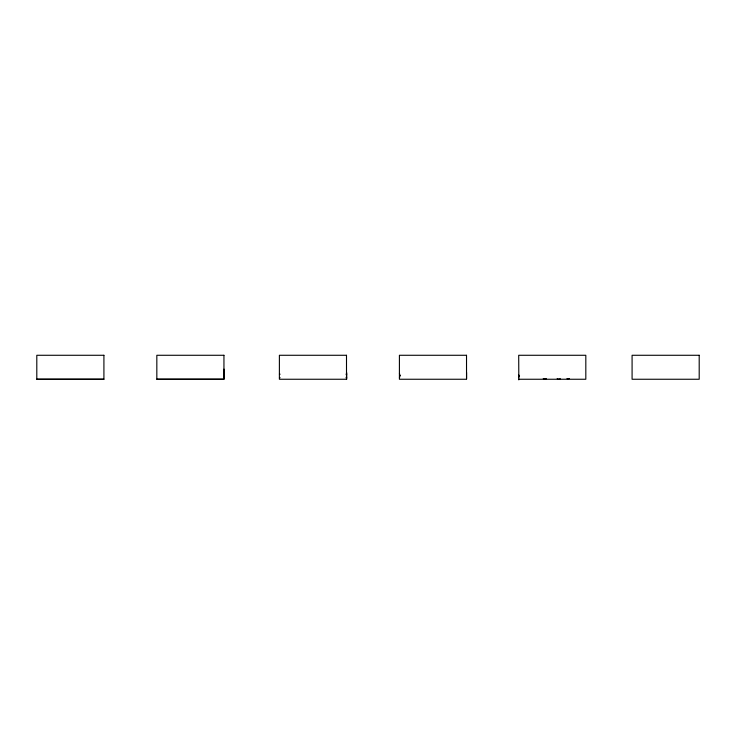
<?xml version="1.0" encoding="UTF-8"?>
<svg xmlns="http://www.w3.org/2000/svg" width="736" height="736" viewBox="0 0 736 736"><rect width="100%" height="100%" fill="white"/><g stroke="black" fill="none" stroke-linecap="round" stroke-linejoin="round"><path stroke-width="1.1" d="M399.427 377.743L400.126 375.728M518.825 377.071L519.515 376.188M569.397 378.589L566.959 378.672M560.308 378.727L558.56 379.178L557.17 378.7M279.432 374.182L280.131 374.182M346.003 374.182L346.702 374.182M279.432 377.743L280.131 377.743M346.003 377.743L346.702 377.743M36.8 379.206L103.951 379.206M156.823 379.187L224.002 379.187L224.002 369.113M518.705 379.252L585.819 379.252L585.819 355.276L518.705 355.276L518.825 379.868M543.242 378.644L545.321 378.911A3.643 3.643 0 0 0 546.36 378.654M518.825 375.029L519.515 375.912M399.427 373.465L400.126 375.48M466.578 372.471L466.578 378.736M346.702 372.72L346.702 379.206M103.914 355.276L36.8 355.276L36.8 379.252L103.914 379.252L103.914 355.276M223.946 355.276L156.832 355.276L156.832 379.252L223.946 379.252L223.946 355.276M346.5 355.276L279.386 355.276L279.386 379.252L346.5 379.252L346.5 355.276M466.523 355.276L399.409 355.276L399.409 379.252L466.523 379.252L466.523 355.276M699.2 355.276L632.086 355.276L632.086 379.252L699.2 379.252L699.2 355.276"/></g></svg>
